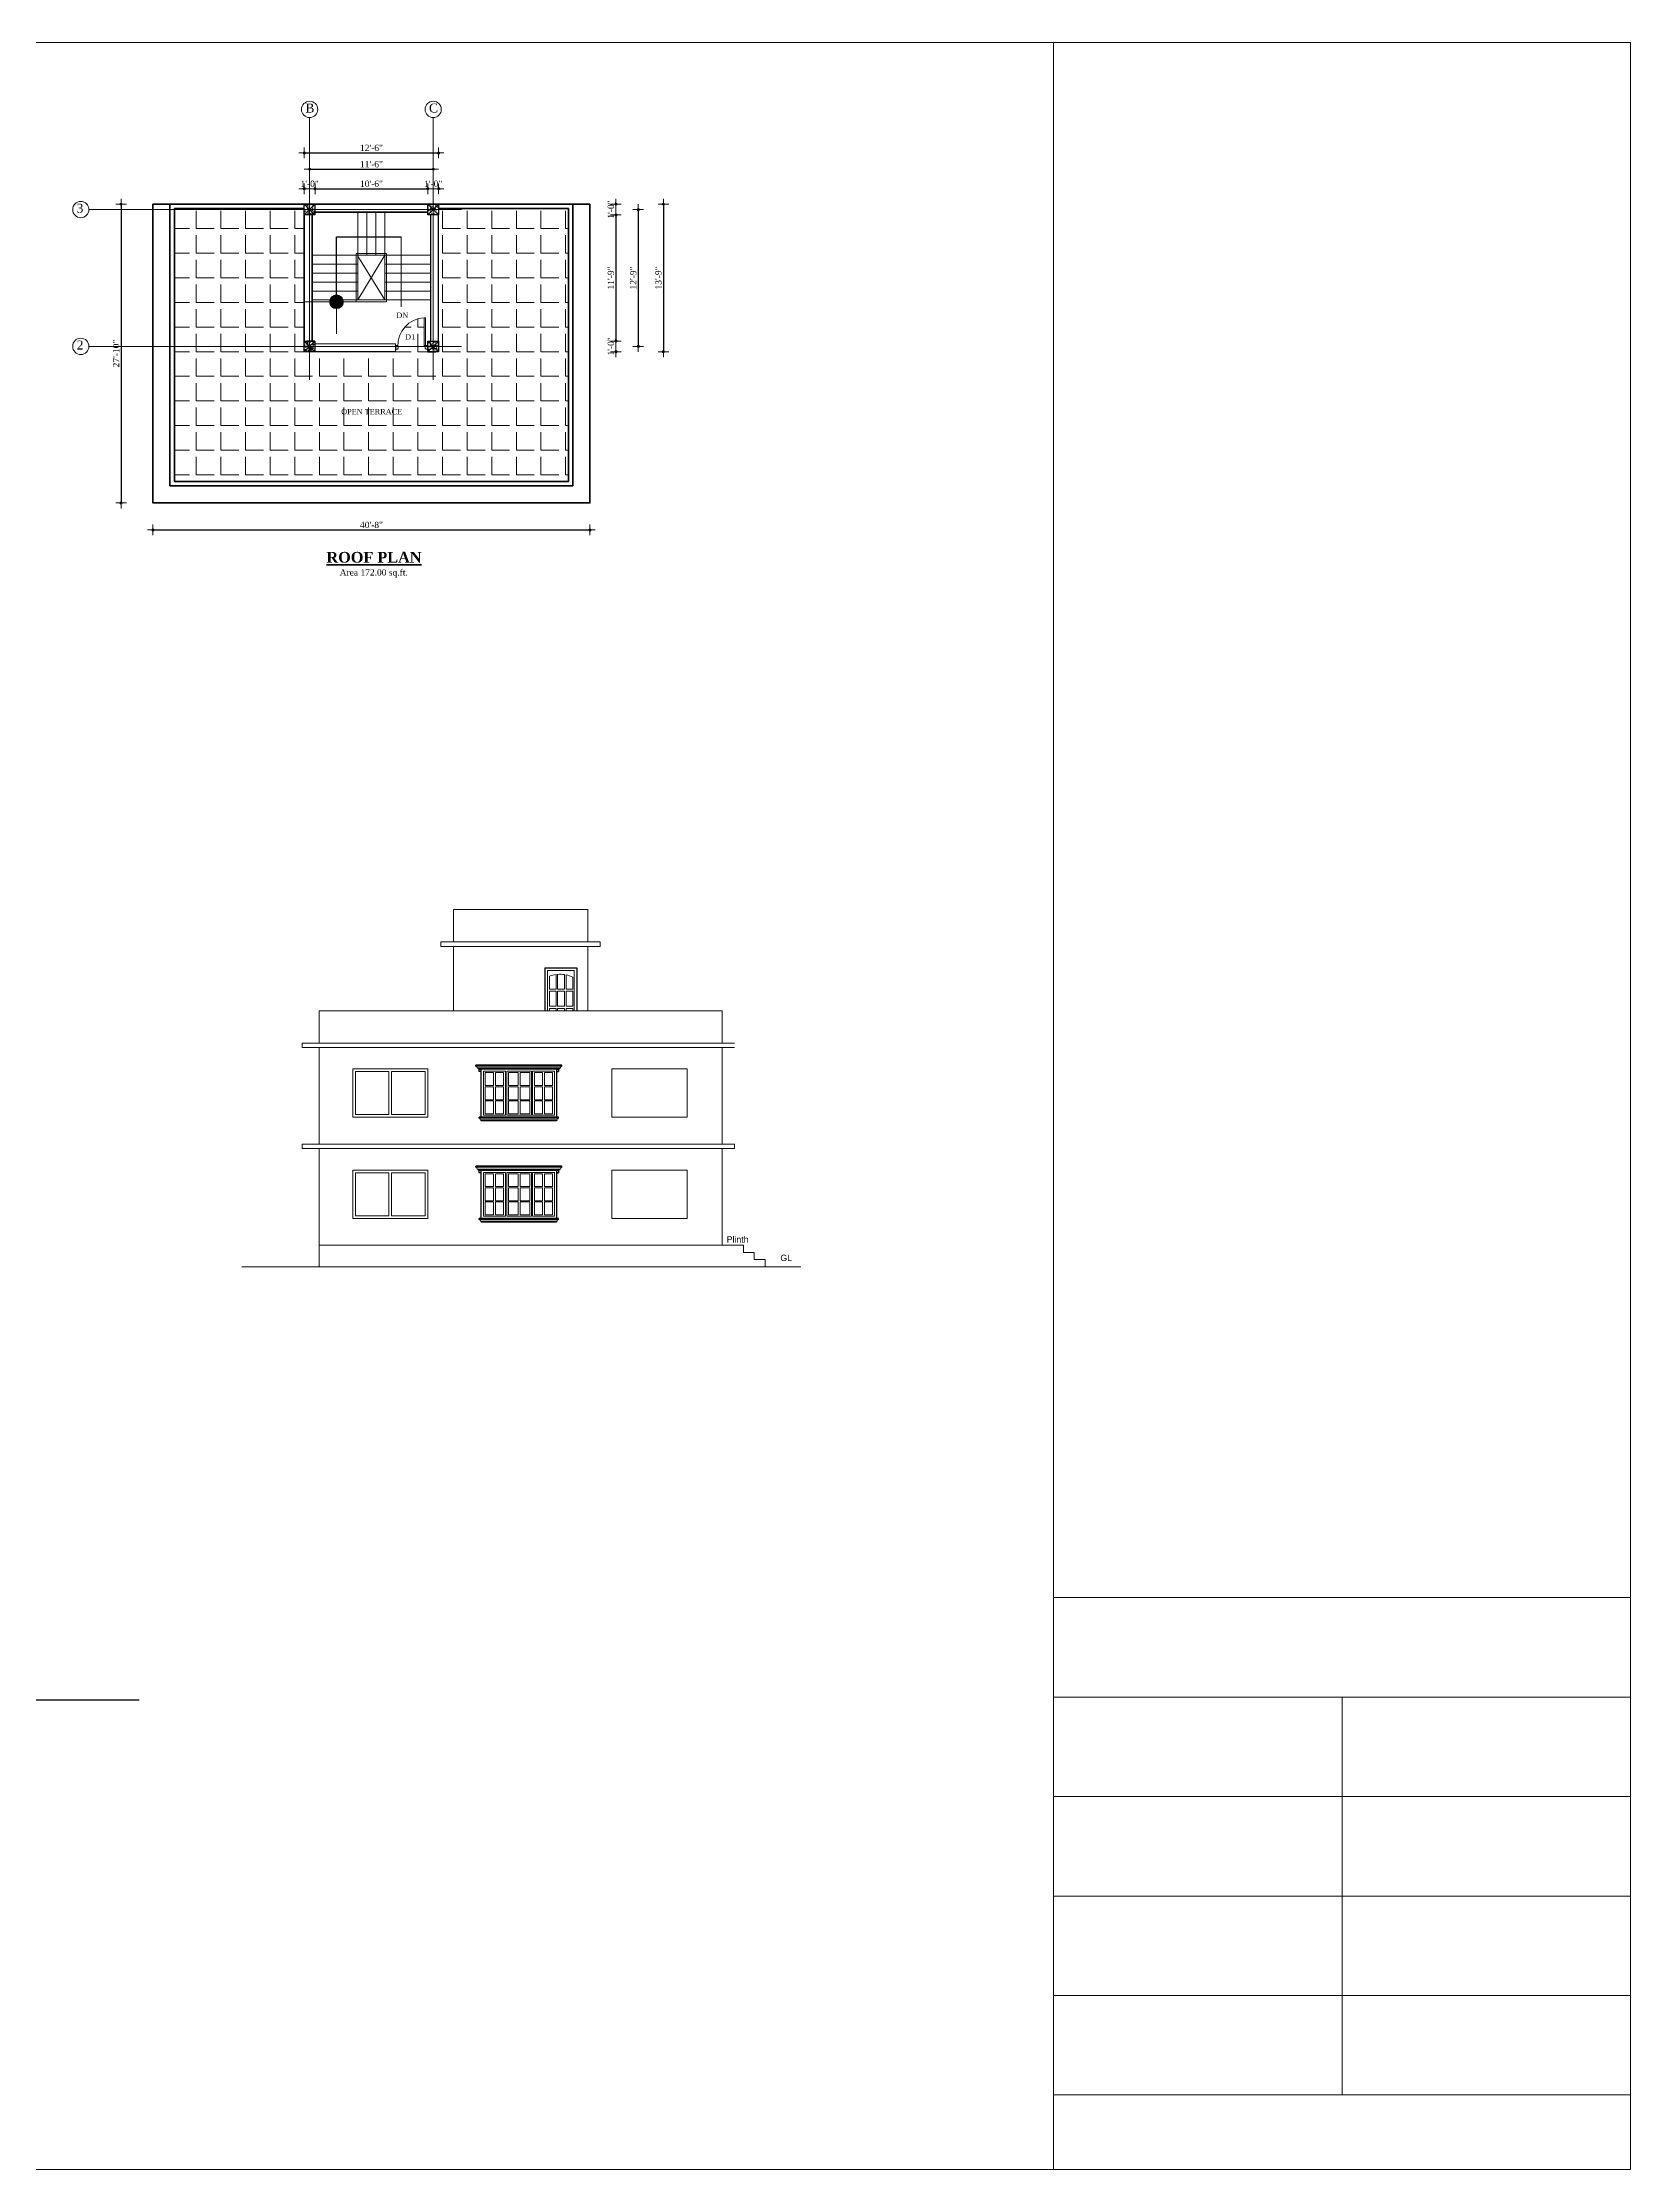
# Model space of a CAD drawing. Header units: feet. Extents: x 28652 to 66086, y -6769 to -640.
# Drawn here: x 64313 to 66086, y -3067 to -691 of the extents above; entities that cross this region are included whole.
import ezdxf

# ---------------------------------------------------------------- set-up
doc = ezdxf.new("R2010")
doc.units = ezdxf.units.FT
doc.header["$LTSCALE"] = 50
doc.header["$MEASUREMENT"] = 0
doc.header["$PDMODE"] = 34
for name, color, linetype, lineweight in [('CORNICE', 150, 'Continuous', 9), ('DIMENSION', 142, 'Continuous', 13), ('DOOR ELEVATION', 21, 'Continuous', 15), ('elevation', 201, 'Continuous', 30), ('HACTH', 8, 'Continuous', 13), ('SES- Door&Window', 21, 'Continuous', 15), ('SES-DIMENSION', 142, 'Continuous', 13), ('SES-Elevation', 4, 'Continuous', 15), ('SES-HACTH', 8, 'Continuous', 13), ('SES-Leader', 2, 'Continuous', 15), ('SES-REBARS', 1, 'Continuous', 40), ('SES-Set Back Line', 2, 'Continuous', 15), ('SES-Staircase', 134, 'Continuous', 13), ('SES-TEXT', 3, 'Continuous', 20), ('SES-TitleText', 7, 'Continuous', 40), ('SES-Wall Plan', 6, 'Continuous', 30), ('WINDOW FRAME', 102, 'Continuous', 15)]:
    doc.layers.add(name, color=color, linetype=linetype, lineweight=lineweight)
doc.layers.add('Layer 1', color=7, linetype='Continuous')
doc.styles.add('7 INCH', font='times.ttf', dxfattribs={"height": 7})
doc.styles.add('SES-ARAIL', font='times.ttf', dxfattribs={"height": 6})
doc.styles.add('SES-Title Text', font='times.ttf', dxfattribs={"height": 10})
doc.styles.get("Standard").update_dxf_attribs({"font": 'arial.ttf'})
doc.dimstyles.new('7 INCH', dxfattribs={"dimscale": 0, "dimtxt": 7, "dimasz": 1, "dimexe": 2, "dimexo": 9, "dimgap": 2, "dimtad": 1, "dimdec": 0, "dimzin": 3, "dimdsep": 46, "dimlunit": 4, "dimtxsty": '7 INCH', "dimblk": 'DIM', "dimcen": 3, "dimdle": 3, "dimse1": 1, "dimse2": 1, "dimclrd": 256, "dimclre": 256, "dimclrt": 7, "dimadec": 1, "dimazin": 2, "dimtfac": 1, "dimtdec": 0, "dimtix": 1, "dimtofl": 0, "dimtmove": 2, "dimatfit": 3, "dimldrblk": 'DIM', "dimfxl": 2, "dimfrac": 2, "dimtolj": 2, "dimtzin": 0, "dimarcsym": 0})

# ---------------------------------------------------------------- blocks, each defined once
blk = doc.blocks.new('c11')
at = {"layer": 'SES-HACTH', "linetype": 'ByBlock'}
h = blk.add_hatch(dxfattribs=at)
h.set_pattern_fill('AR-CONC', color=256)
h.set_pattern_definition([(50, (-20422.33, 19414.4167), (7.1726018, -0.6275213), [0.75, -8.25]), (355, (-20422.33, 19414.417), (-1.3875133, 7.5219213), [0.6, -6.6]), (100.451444, (-20421.732, 19414.3644), (5.7850885, 6.8943999), [0.637402, -7.0114211]), (46.1842, (-20422.33, 19416.417), (10.6724133, -1.6551928), [1.125, -12.375]), (96.635635, (-20421.441, 19416.279), (9.3466195, 9.741186), [0.9561034, -10.5171376]), (351.184164, (-20422.33, 19416.417), (9.3466195, 9.741186), [0.9, -9.9]), (21, (-20421.33, 19415.9167), (5.9690705, -4.0261889), [0.75, -8.25]), (326, (-20421.33, 19415.917), (2.4331533, 7.2515005), [0.6, -6.6]), (71.451445, (-20420.8325, 19415.581), (8.4022238, 3.2253115), [0.6374019, -7.0114211]), (37.5, (-20422.33, 19414.4167), (0.12159855, 3.32893854), [0, -6.52, 0, -6.7, 0, -6.625]), (7.5, (-20422.33, 19414.4167), (2.63069537, 3.9441171), [0, -3.82, 0, -6.37, 0, -2.525]), (327.5, (-20424.56, 19414.4167), (5.33822436, -0.22554872), [0, -2.5, 0, -7.8, 0, -10.35]), (317.5, (-20425.56, 19414.4167), (5.8318617, 1.0010498), [0, -3.25, 0, -5.18, 0, -7.35])])
h.paths.add_polyline_path([(-6, 6), (-6, -6), (6, -6), (6, 6)])
for p, q in [((-6, 6), (6, -6)), ((6, 6), (-6, -6))]:
    blk.add_line(p, q, dxfattribs=at)
at = {"layer": 'SES-Wall Plan', "linetype": 'ByBlock'}
blk.add_lwpolyline([(-6, 6), (6, 6), (6, -6), (-6, -6)], close=True, dxfattribs=at)
blk = doc.blocks.new('DIM')
at = {"layer": 'DIMENSION'}
h = blk.add_hatch(color=256, dxfattribs=at)
h.paths.add_polyline_path([(0, 1.28), (0, 0), (1.28, 0, 0.414214)])
h.paths.add_polyline_path([(1.28, 0), (0, 0), (0, -1.28, 0.414214)])
h.paths.add_polyline_path([(0, 0), (-1.28, 0, 0.414214), (0, -1.28)])
h.paths.add_polyline_path([(0, 1.28, 0.414214), (-1.28, 0), (0, 0)])
for p, q in [((0, 6), (0, -6)), ((-6, 0), (6, 0))]:
    blk.add_line(p, q, dxfattribs=at)
blk.add_circle((0, 0), 1.28, dxfattribs=at)
blk = doc.blocks.new('3ls')
at = {"layer": 'SES- Door&Window'}
for p, q in [((-36, -2.5), (-34, -2.5)), ((-36, -6.5), (-33.5, -6.5)), ((-34, -2.5), (-33, -3.5)), ((-33.5, -6.5), (-33.5, -5)), ((-33.5, -5), (-33, -5)), ((-33, -5), (-33, -3.5)), ((-2, -2.5), (-3, -3.5)), ((-3, -5), (-3, -3.5)), ((-2.5, -5), (-3, -5)), ((-2.5, -6.5), (-2.5, -5)), ((0, -6.5), (-2.5, -6.5)), ((0, -2.5), (-2, -2.5))]:
    blk.add_line(p, q, dxfattribs=at)
blk.add_lwpolyline([(-2.5, -6.5), (-2.5, -37.5), (-4, -37.5), (-4, -6.5)], close=True, dxfattribs=at)
blk.add_arc((-2.5, -6.5), 31, 177.2298, 267.2298, dxfattribs=at)
at = {"layer": 'SES-Wall Plan', "color": 6, "ltscale": 2}
for p, q in [((-36, -6.5), (-36, -1.5)), ((0, -6.5), (0, -1.5))]:
    blk.add_line(p, q, dxfattribs=at)
blk = doc.blocks.new('*D1710')
at = {"layer": 'Defpoints', "color": 0, "transparency": 16777216}
for p in [(64617, -854.2), (64605, -871.4), (64617, -871.4)]:
    blk.add_point(p, dxfattribs=at)
at = {"layer": 'SES-DIMENSION', "lineweight": -2, "transparency": 16777216}
for p, q in [((64604, -854.2), (64603, -854.2)), ((64618, -854.2), (64619, -854.2))]:
    blk.add_line(p, q, dxfattribs=at)
blk.add_blockref('DIM', (64605, -854.2), dxfattribs=at)
at = {"layer": 'SES-DIMENSION', "lineweight": -2, "transparency": 16777216, "rotation": 180}
blk.add_blockref('DIM', (64617, -854.2), dxfattribs=at)
at = {"layer": 'SES-DIMENSION', "color": 7, "transparency": 16777216, "insert": (64611, -848.6), "char_height": 7, "attachment_point": 5, "style": '7 INCH'}
blk.add_mtext('\\A2;1\'-0"', dxfattribs=at)
blk = doc.blocks.new('*D1711')
at = {"layer": 'Defpoints', "color": 0, "transparency": 16777216}
for p in [(64743, -854.2), (64617, -871.4), (64743, -871.4)]:
    blk.add_point(p, dxfattribs=at)
at = {"layer": 'SES-DIMENSION', "lineweight": -2, "transparency": 16777216}
blk.add_line((64618, -854.2), (64742, -854.2), dxfattribs=at)
at = {"layer": 'SES-DIMENSION', "lineweight": -2, "transparency": 16777216, "rotation": 180}
blk.add_blockref('DIM', (64617, -854.2), dxfattribs=at)
at = {"layer": 'SES-DIMENSION', "lineweight": -2, "transparency": 16777216}
blk.add_blockref('DIM', (64743, -854.2), dxfattribs=at)
at = {"layer": 'SES-DIMENSION', "color": 7, "transparency": 16777216, "insert": (64680, -848.6), "char_height": 7, "attachment_point": 5, "style": '7 INCH'}
blk.add_mtext('\\A2;10\'-6"', dxfattribs=at)
blk = doc.blocks.new('*D1712')
at = {"layer": 'Defpoints', "color": 0, "transparency": 16777216}
for p in [(64755, -854.2), (64743, -871.4), (64755, -871.4)]:
    blk.add_point(p, dxfattribs=at)
at = {"layer": 'SES-DIMENSION', "lineweight": -2, "transparency": 16777216}
for p, q in [((64742, -854.2), (64741, -854.2)), ((64756, -854.2), (64757, -854.2))]:
    blk.add_line(p, q, dxfattribs=at)
blk.add_blockref('DIM', (64743, -854.2), dxfattribs=at)
at = {"layer": 'SES-DIMENSION', "lineweight": -2, "transparency": 16777216, "rotation": 180}
blk.add_blockref('DIM', (64755, -854.2), dxfattribs=at)
at = {"layer": 'SES-DIMENSION', "color": 7, "transparency": 16777216, "insert": (64749, -848.6), "char_height": 7, "attachment_point": 5, "style": '7 INCH'}
blk.add_mtext('\\A2;1\'-0"', dxfattribs=at)
blk = doc.blocks.new('*D1713')
at = {"layer": 'Defpoints', "color": 0, "transparency": 16777216}
for p in [(64749, -832.3), (64611, -871.4), (64749, -871.4)]:
    blk.add_point(p, dxfattribs=at)
at = {"layer": 'SES-DIMENSION', "lineweight": -2, "transparency": 16777216}
blk.add_line((64612, -832.3), (64748, -832.3), dxfattribs=at)
at = {"layer": 'SES-DIMENSION', "lineweight": -2, "transparency": 16777216, "rotation": 180}
blk.add_blockref('DIM', (64611, -832.3), dxfattribs=at)
at = {"layer": 'SES-DIMENSION', "lineweight": -2, "transparency": 16777216}
blk.add_blockref('DIM', (64749, -832.3), dxfattribs=at)
at = {"layer": 'SES-DIMENSION', "color": 7, "transparency": 16777216, "insert": (64680, -826.8), "char_height": 7, "attachment_point": 5, "style": '7 INCH'}
blk.add_mtext('\\A2;11\'-6"', dxfattribs=at)
blk = doc.blocks.new('*D1714')
at = {"layer": 'Defpoints', "color": 0, "transparency": 16777216}
for p in [(64755, -814.1), (64605, -871.4), (64755, -871.4)]:
    blk.add_point(p, dxfattribs=at)
at = {"layer": 'SES-DIMENSION', "lineweight": -2, "transparency": 16777216}
blk.add_line((64606, -814.1), (64754, -814.1), dxfattribs=at)
at = {"layer": 'SES-DIMENSION', "lineweight": -2, "transparency": 16777216, "rotation": 180}
blk.add_blockref('DIM', (64605, -814.1), dxfattribs=at)
at = {"layer": 'SES-DIMENSION', "lineweight": -2, "transparency": 16777216}
blk.add_blockref('DIM', (64755, -814.1), dxfattribs=at)
at = {"layer": 'SES-DIMENSION', "color": 7, "transparency": 16777216, "insert": (64680, -808.6), "char_height": 7, "attachment_point": 5, "style": '7 INCH'}
blk.add_mtext('\\A2;12\'-6"', dxfattribs=at)
blk = doc.blocks.new('*D1715')
at = {"layer": 'Defpoints', "color": 0, "transparency": 16777216}
for p in [(64755, -871.4), (64755, -883.4), (64953, -883.4)]:
    blk.add_point(p, dxfattribs=at)
at = {"layer": 'SES-DIMENSION', "lineweight": -2, "transparency": 16777216}
for p, q in [((64953, -870.4), (64953, -869.4)), ((64953, -884.4), (64953, -885.4))]:
    blk.add_line(p, q, dxfattribs=at)
for p, rotation in [((64953, -871.4), 270), ((64953, -883.4), 90)]:
    blk.add_blockref('DIM', p, dxfattribs=dict(at, rotation=rotation))
at = {"layer": 'SES-DIMENSION', "color": 7, "transparency": 16777216, "insert": (64947.4, -877.4), "char_height": 7, "attachment_point": 5, "rotation": 90, "style": '7 INCH'}
blk.add_mtext('\\A2;1\'-0"', dxfattribs=at)
blk = doc.blocks.new('*D1716')
at = {"layer": 'Defpoints', "color": 0, "transparency": 16777216}
for p in [(64755, -883.4), (64752, -1024.3), (64953, -1024.3)]:
    blk.add_point(p, dxfattribs=at)
at = {"layer": 'SES-DIMENSION', "lineweight": -2, "transparency": 16777216}
blk.add_line((64953, -884.4), (64953, -1023.3), dxfattribs=at)
for p, rotation in [((64953, -883.4), 90), ((64953, -1024.3), 270)]:
    blk.add_blockref('DIM', p, dxfattribs=dict(at, rotation=rotation))
at = {"layer": 'SES-DIMENSION', "color": 7, "transparency": 16777216, "insert": (64947.4, -953.9), "char_height": 7, "attachment_point": 5, "rotation": 90, "style": '7 INCH'}
blk.add_mtext('\\A2;11\'-9"', dxfattribs=at)
blk = doc.blocks.new('*D1717')
at = {"layer": 'Defpoints', "color": 0, "transparency": 16777216}
for p in [(64752, -1024.3), (64752, -1036.3), (64953, -1036.3)]:
    blk.add_point(p, dxfattribs=at)
at = {"layer": 'SES-DIMENSION', "lineweight": -2, "transparency": 16777216}
for p, q in [((64953, -1023.3), (64953, -1022.3)), ((64953, -1037.3), (64953, -1038.3))]:
    blk.add_line(p, q, dxfattribs=at)
for p, rotation in [((64953, -1024.3), 270), ((64953, -1036.3), 90)]:
    blk.add_blockref('DIM', p, dxfattribs=dict(at, rotation=rotation))
at = {"layer": 'SES-DIMENSION', "color": 7, "transparency": 16777216, "insert": (64947.4, -1030.3), "char_height": 7, "attachment_point": 5, "rotation": 90, "style": '7 INCH'}
blk.add_mtext('\\A2;1\'-0"', dxfattribs=at)
blk = doc.blocks.new('*D1718')
at = {"layer": 'Defpoints', "color": 0, "transparency": 16777216}
for p in [(64755, -877.4), (64755, -1030.3), (64978, -1030.3)]:
    blk.add_point(p, dxfattribs=at)
at = {"layer": 'SES-DIMENSION', "lineweight": -2, "transparency": 16777216}
blk.add_line((64978, -878.4), (64978, -1029.3), dxfattribs=at)
for p, rotation in [((64978, -877.4), 90), ((64978, -1030.3), 270)]:
    blk.add_blockref('DIM', p, dxfattribs=dict(at, rotation=rotation))
at = {"layer": 'SES-DIMENSION', "color": 7, "transparency": 16777216, "insert": (64972.4, -953.9), "char_height": 7, "attachment_point": 5, "rotation": 90, "style": '7 INCH'}
blk.add_mtext('\\A2;12\'-9"', dxfattribs=at)
blk = doc.blocks.new('*D1719')
at = {"layer": 'Defpoints', "color": 0, "transparency": 16777216}
for p in [(64755, -871.4), (64755, -1036.3), (65006.1, -1036.3)]:
    blk.add_point(p, dxfattribs=at)
at = {"layer": 'SES-DIMENSION', "lineweight": -2, "transparency": 16777216}
blk.add_line((65006.1, -872.4), (65006.1, -1035.3), dxfattribs=at)
for p, rotation in [((65006.1, -871.4), 90), ((65006.1, -1036.3), 270)]:
    blk.add_blockref('DIM', p, dxfattribs=dict(at, rotation=rotation))
at = {"layer": 'SES-DIMENSION', "color": 7, "transparency": 16777216, "insert": (65000.5, -953.9), "char_height": 7, "attachment_point": 5, "rotation": 90, "style": '7 INCH'}
blk.add_mtext('\\A2;13\'-9"', dxfattribs=at)
blk = doc.blocks.new('*D1720')
at = {"layer": 'Defpoints', "color": 0, "transparency": 16777216}
for p in [(64436, -871.4), (64400.4, -1205.2), (64436, -1205.2)]:
    blk.add_point(p, dxfattribs=at)
at = {"layer": 'SES-DIMENSION', "lineweight": -2, "transparency": 16777216}
blk.add_line((64400.4, -872.4), (64400.4, -1204.2), dxfattribs=at)
for p, rotation in [((64400.4, -871.4), 90), ((64400.4, -1205.2), 270)]:
    blk.add_blockref('DIM', p, dxfattribs=dict(at, rotation=rotation))
at = {"layer": 'SES-DIMENSION', "color": 7, "transparency": 16777216, "insert": (64394.8, -1038.3), "char_height": 7, "attachment_point": 5, "rotation": 90, "style": '7 INCH'}
blk.add_mtext('\\A2;27\'-10"', dxfattribs=at)
blk = doc.blocks.new('*D1721')
at = {"layer": 'Defpoints', "color": 0, "transparency": 16777216}
for p in [(64436, -1205.2), (64924, -1205.2), (64924, -1235.3)]:
    blk.add_point(p, dxfattribs=at)
at = {"layer": 'SES-DIMENSION', "lineweight": -2, "transparency": 16777216}
blk.add_line((64437, -1235.3), (64923, -1235.3), dxfattribs=at)
at = {"layer": 'SES-DIMENSION', "lineweight": -2, "transparency": 16777216, "rotation": 180}
blk.add_blockref('DIM', (64436, -1235.3), dxfattribs=at)
at = {"layer": 'SES-DIMENSION', "lineweight": -2, "transparency": 16777216}
blk.add_blockref('DIM', (64924, -1235.3), dxfattribs=at)
at = {"layer": 'SES-DIMENSION', "color": 7, "transparency": 16777216, "insert": (64680, -1229.8), "char_height": 7, "attachment_point": 5, "style": '7 INCH'}
blk.add_mtext('\\A2;40\'-8"', dxfattribs=at)
blk = doc.blocks.new('dfdsa')
at = {"layer": 'CORNICE'}
for p, q in [((59732.9, -14585.2), (59636.9, -14585.2)), ((59730.6, -14587.3), (59639.2, -14587.3)), ((59730.1, -14587.8), (59639.7, -14587.8)), ((59642.9, -14589), (59640.4, -14589)), ((59642.9, -14591), (59640.4, -14591)), ((59726.9, -14589), (59729.4, -14589)), ((59726.9, -14591), (59729.4, -14591)), ((59729.2, -14643.5), (59640.6, -14643.5)), ((59726.9, -14645.5), (59642.9, -14645.5))]:
    blk.add_line(p, q, dxfattribs=at)
at = {"layer": 'elevation', "linetype": 'Continuous'}
for p, q in [((59732.9, -14584.2), (59636.9, -14584.2)), ((59636.9, -14585.2), (59636.9, -14584.2)), ((59636.9, -14585.2), (59636.9, -14584.2)), ((59639.2, -14587.3), (59639.2, -14587.8)), ((59639.7, -14587.8), (59639.2, -14587.8)), ((59639.7, -14587.8), (59639.7, -14588.5)), ((59640.4, -14588.5), (59639.7, -14588.5)), ((59640.4, -14588.5), (59640.4, -14591.5)), ((59640.4, -14588.5), (59729.4, -14588.5)), ((59729.4, -14588.5), (59730.1, -14588.5)), ((59729.4, -14588.5), (59729.4, -14591.5)), ((59730.1, -14587.8), (59730.6, -14587.8)), ((59730.1, -14587.8), (59730.1, -14588.5)), ((59730.6, -14587.3), (59730.6, -14587.8)), ((59732.9, -14585.2), (59732.9, -14584.2)), ((59732.9, -14585.2), (59732.9, -14584.2)), ((59642.9, -14591.5), (59640.4, -14591.5)), ((59726.9, -14591.5), (59729.4, -14591.5)), ((59640.6, -14643.5), (59640.6, -14642.5)), ((59729.2, -14642.5), (59640.6, -14642.5)), ((59642.9, -14645.5), (59642.9, -14646.5)), ((59726.9, -14646.5), (59642.9, -14646.5)), ((59726.9, -14645.5), (59726.9, -14646.5)), ((59729.2, -14643.5), (59729.2, -14642.5))]:
    blk.add_line(p, q, dxfattribs=at)
blk.add_lwpolyline([(59642.9, -14588.5), (59726.9, -14588.5), (59726.9, -14642.5), (59642.9, -14642.5)], close=True, dxfattribs=at)
for centre, start, end in [((59636.6, -14586.5), 11.637, 78.363), ((59639.2, -14586), 191.637, 270), ((59730.6, -14586), 270, 348.363), ((59733.2, -14586.5), 101.637, 168.363), ((59640.4, -14644.8), 11.637, 78.363), ((59642.9, -14644.2), 191.637, 270), ((59726.9, -14644.2), 270, 348.363), ((59729.4, -14644.8), 101.637, 168.363)]:
    blk.add_arc(centre, 1.29, start, end, dxfattribs=at)
at = {"layer": 'HACTH', "ltscale": 2}
for points in [[(59647.4, -14592.5), (59656.5, -14592.5), (59656.5, -14606.9), (59647.4, -14606.9)], [(59647.4, -14608.3), (59656.5, -14608.3), (59656.5, -14622.8), (59647.4, -14622.8)], [(59658.8, -14592.5), (59667.9, -14592.5), (59667.9, -14606.9), (59658.8, -14606.9)], [(59658.8, -14608.3), (59667.9, -14608.3), (59667.9, -14622.8), (59658.8, -14622.8)], [(59673.3, -14592.5), (59684.2, -14592.5), (59684.2, -14606.9), (59673.3, -14606.9)], [(59673.3, -14608.3), (59684.2, -14608.3), (59684.2, -14622.8), (59673.3, -14622.8)], [(59686.4, -14592.5), (59697.3, -14592.5), (59697.3, -14606.9), (59686.4, -14606.9)], [(59686.4, -14608.3), (59697.3, -14608.3), (59697.3, -14622.8), (59686.4, -14622.8)], [(59702.3, -14592.5), (59711.4, -14592.5), (59711.4, -14606.9), (59702.3, -14606.9)], [(59702.3, -14608.3), (59711.4, -14608.3), (59711.4, -14622.8), (59702.3, -14622.8)], [(59713.6, -14592.5), (59722.7, -14592.5), (59722.7, -14606.9), (59713.6, -14606.9)], [(59713.6, -14608.3), (59722.7, -14608.3), (59722.7, -14622.8), (59713.6, -14622.8)], [(59647.4, -14624.1), (59656.5, -14624.1), (59656.5, -14638.5), (59647.4, -14638.5)], [(59658.8, -14624.1), (59667.9, -14624.1), (59667.9, -14638.5), (59658.8, -14638.5)], [(59673.3, -14624.1), (59684.2, -14624.1), (59684.2, -14638.5), (59673.3, -14638.5)], [(59686.4, -14624.1), (59697.3, -14624.1), (59697.3, -14638.5), (59686.4, -14638.5)], [(59702.3, -14624.1), (59711.4, -14624.1), (59711.4, -14638.5), (59702.3, -14638.5)], [(59713.6, -14624.1), (59722.7, -14624.1), (59722.7, -14638.5), (59713.6, -14638.5)]]:
    blk.add_lwpolyline(points, close=True, dxfattribs=at)
at = {"layer": 'WINDOW FRAME'}
for points in [[(59645.4, -14591), (59669.9, -14591), (59669.9, -14640), (59645.4, -14640)], [(59671.4, -14591), (59698.9, -14591), (59698.9, -14640), (59671.4, -14640)], [(59700.2, -14591), (59724.7, -14591), (59724.7, -14640), (59700.2, -14640)]]:
    blk.add_lwpolyline(points, close=True, dxfattribs=at)
blk = doc.blocks.new('sdfhdfgb')
at = {"layer": 'SES-DIMENSION'}
for p, q in [((7509.3, -24772.7), (10873.3, -24772.7)), ((10229, -24772.7), (10229, -27148.7)), ((10873.3, -24772.7), (10873.3, -27148.7)), ((10229, -26509.9), (10873.3, -26509.9)), ((10229, -26621), (10873.3, -26621)), ((10551.2, -26621), (10551.2, -27065.4)), ((10229, -26732.1), (10873.3, -26732.1)), ((10229, -26843.2), (10873.3, -26843.2)), ((10229, -26954.3), (10873.3, -26954.3)), ((10229, -27065.4), (10873.3, -27065.4)), ((10873.3, -27148.7), (7509.3, -27148.7))]:
    blk.add_line(p, q, dxfattribs=at)

msp = doc.modelspace()

# ---------------------------------------------------------------- hatches: boundary and pattern name
at = {"layer": 'HACTH', "transparency": 33554483}
h = msp.add_hatch(dxfattribs=at)
h.set_pattern_fill('ANGLE', color=256, scale=100)
h.set_pattern_definition([(0, (46994.331, 21816.288), (0, 27.5), [20, -7.5]), (90, (46994.331, 21816.288), (-27.5, 2e-15), [20, -7.5])])
h.paths.add_polyline_path([(64899.95, -876.41), (64754.95, -876.41), (64754.95, -883.41), (64754.95, -1024.3), (64754.95, -1036.3), (64742.95, -1036.3), (64742.95, -1033.34), (64740.95, -1033.34), (64739.95, -1032.34), (64739.95, -1030.84), (64740.45, -1029.34), (64738.95, -1029.34), (64738.95, -998.34, 0.4001222), (64709.41, -1029.34), (64709.45, -1029.34), (64709.45, -1030.84), (64709.95, -1030.84), (64709.95, -1032.34), (64708.95, -1033.34), (64706.95, -1033.34), (64706.95, -1034.34), (64706.95, -1036.3), (64616.95, -1036.3), (64607.95, -1036.3), (64604.95, -1036.3), (64604.95, -1024.3), (64604.95, -883.41), (64604.95, -876.41), (64459.95, -876.41), (64459.95, -1181.19), (64616.95, -1181.19), (64899.95, -1181.19)])
h.paths.add_polyline_path([(64644.72, -1107.84), (64713.5, -1107.84), (64713.5, -1098.64), (64644.72, -1098.64)], flags=24)
h.paths.add_polyline_path([(64717.55, -1026.15), (64731.38, -1026.15), (64731.38, -1013.34), (64717.55, -1013.34)], flags=24)

# ---------------------------------------------------------------- linework, layer by layer
at = {"layer": 'DIMENSION', "ltscale": 2}
for points in [[(64886.45, -1731.97), (64886.45, -1748.46), (64878.72, -1748.46), (64878.72, -1733.85)], [(64895.72, -1732.09), (64895.72, -1748.46), (64887.99, -1748.46), (64887.99, -1731.81)], [(64905.07, -1734.89), (64905.07, -1748.46), (64897.34, -1748.46), (64897.34, -1732.37)], [(64878.72, -1772.49), (64878.72, -1770.07), (64886.45, -1770.07), (64886.45, -1772.49)], [(64887.99, -1772.49), (64887.99, -1770.07), (64895.72, -1770.07), (64895.72, -1772.49)], [(64897.34, -1772.49), (64897.34, -1770.07), (64905.07, -1770.07), (64905.07, -1772.49)]]:
    msp.add_lwpolyline(points, dxfattribs=at)
for points in [[(64878.72, -1750.75), (64886.45, -1750.75), (64886.45, -1767.48), (64878.72, -1767.48)], [(64887.99, -1750.75), (64895.72, -1750.75), (64895.72, -1767.48), (64887.99, -1767.48)], [(64897.34, -1750.75), (64905.07, -1750.75), (64905.07, -1767.48), (64897.34, -1767.48)]]:
    msp.add_lwpolyline(points, close=True, dxfattribs=at)
for start, end in [(97.02486, 110.35454), (81.48444, 94.44203), (65.11157, 78.73634)]:
    msp.add_arc((64890.64, -1765.98), 34.27, start, end, dxfattribs=at)
at = {"layer": 'DOOR ELEVATION'}
for p, q in [((64876.57, -1727.49), (64876.57, -1772.49)), ((64876.57, -1727.49), (64906.57, -1727.49)), ((64906.57, -1727.49), (64906.57, -1772.49))]:
    msp.add_line(p, q, dxfattribs=at)
at = {"layer": 'elevation'}
for p, q in [((64873.57, -1724.49), (64873.57, -1772.49)), ((64873.57, -1724.49), (64909.57, -1724.49)), ((64909.57, -1724.49), (64909.57, -1772.49))]:
    msp.add_line(p, q, dxfattribs=at)
at = {"layer": 'Layer 1'}
msp.add_line((63791.01, -2542.16), (64420.51, -2542.16), dxfattribs=at)
at = {"layer": 'SES-DIMENSION'}
for p, q in [((64706.95, -1027.3), (64706.95, -1036.3)), ((64742.95, -1024.3), (64742.95, -1036.3))]:
    msp.add_line(p, q, dxfattribs=at)
at = {"layer": 'SES-DIMENSION', "linetype": 'ByBlock'}
msp.add_lwpolyline([(64713.3, -907.92), (64713.3, -986.06)], dxfattribs=at)
at = {"layer": 'SES-DIMENSION'}
for points in [[(64616.95, -1027.3), (64706.95, -1027.3)], [(64616.95, -1036.3), (64706.95, -1036.3)]]:
    msp.add_lwpolyline(points, dxfattribs=at)
for centre in [(64610.95, -765.56), (64748.95, -765.56), (64355.4, -877.41), (64355.4, -1030.3)]:
    msp.add_circle(centre, 9.09, dxfattribs=at)
at = {"layer": 'SES-Elevation'}
for p, q in [((64771.57, -1659.49), (64921.57, -1659.49)), ((64771.57, -1659.49), (64771.57, -1695.49)), ((64921.57, -1659.49), (64921.57, -1695.49)), ((64757.57, -1695.49), (64935.57, -1695.49)), ((64757.57, -1695.49), (64757.57, -1700.49)), ((64757.57, -1700.49), (64935.57, -1700.49)), ((64771.57, -1700.49), (64771.57, -1772.49)), ((64921.57, -1700.49), (64921.57, -1772.49)), ((64935.57, -1695.49), (64935.57, -1700.49)), ((64621.57, -1772.49), (65071.57, -1772.49)), ((64621.57, -1772.49), (64621.57, -1808.49)), ((65071.57, -1772.49), (65071.57, -1808.49)), ((64602.57, -1808.49), (65085.57, -1808.49)), ((64602.57, -1808.49), (64602.57, -1813.49)), ((64602.57, -1813.49), (65085.57, -1813.49)), ((64621.57, -1813.49), (64621.57, -1921.49)), ((65071.57, -1813.49), (65071.57, -1921.49)), ((64659.07, -1837.49), (64743.07, -1837.49)), ((64659.07, -1837.49), (64659.07, -1891.49)), ((64662.07, -1840.49), (64699.57, -1840.49)), ((64662.07, -1840.49), (64662.07, -1888.49)), ((64699.57, -1840.49), (64699.57, -1888.49)), ((64702.57, -1840.49), (64740.07, -1840.49)), ((64702.57, -1840.49), (64702.57, -1888.49)), ((64740.07, -1840.49), (64740.07, -1888.49)), ((64743.07, -1837.49), (64743.07, -1891.49)), ((64802.57, -1837.49), (64886.57, -1837.49)), ((64802.57, -1837.49), (64802.57, -1891.49)), ((64886.57, -1837.49), (64886.57, -1891.49)), ((64948.57, -1837.49), (65032.57, -1837.49)), ((64948.57, -1837.49), (64948.57, -1891.49)), ((65032.57, -1837.49), (65032.57, -1891.49)), ((64659.07, -1891.49), (64743.07, -1891.49)), ((64662.07, -1888.49), (64699.57, -1888.49)), ((64702.57, -1888.49), (64740.07, -1888.49)), ((64802.57, -1891.49), (64886.57, -1891.49)), ((64948.57, -1891.49), (65032.57, -1891.49)), ((64602.57, -1921.49), (65085.57, -1921.49)), ((64602.57, -1921.49), (64602.57, -1926.49)), ((65085.57, -1921.49), (65085.57, -1926.49)), ((64602.57, -1926.49), (65085.57, -1926.49)), ((64621.57, -1926.49), (64621.57, -2058.49)), ((65071.57, -1926.49), (65071.57, -2034.49)), ((64659.07, -1950.49), (64743.07, -1950.49)), ((64659.07, -1950.49), (64659.07, -2004.49)), ((64662.07, -1953.49), (64699.57, -1953.49)), ((64662.07, -1953.49), (64662.07, -2001.49)), ((64699.57, -1953.49), (64699.57, -2001.49)), ((64702.57, -1953.49), (64740.07, -1953.49)), ((64702.57, -1953.49), (64702.57, -2001.49)), ((64740.07, -1953.49), (64740.07, -2001.49)), ((64743.07, -1950.49), (64743.07, -2004.49)), ((64802.57, -1950.49), (64886.57, -1950.49)), ((64802.57, -1950.49), (64802.57, -2004.49)), ((64886.57, -1950.49), (64886.57, -2004.49)), ((64948.57, -1950.49), (65032.57, -1950.49)), ((64948.57, -1950.49), (64948.57, -2004.49)), ((65032.57, -1950.49), (65032.57, -2004.49)), ((64659.07, -2004.49), (64743.07, -2004.49)), ((64662.07, -2001.49), (64699.57, -2001.49)), ((64702.57, -2001.49), (64740.07, -2001.49)), ((64802.57, -2004.49), (64886.57, -2004.49)), ((64948.57, -2004.49), (65032.57, -2004.49)), ((64621.57, -2034.49), (65095.57, -2034.49)), ((64535.23, -2058.49), (65159.73, -2058.49))]:
    msp.add_line(p, q, dxfattribs=at)
msp.add_lwpolyline([(65119.57, -2058.49), (65119.57, -2050.49), (65107.57, -2050.49), (65107.57, -2042.49), (65095.57, -2042.49), (65095.57, -2034.49), (65071.57, -2034.49)], dxfattribs=at)
at = {"layer": 'SES-REBARS', "color": 6, "linetype": 'ByBlock'}
for p, q in [((64604.95, -1024.3), (64604.95, -883.41)), ((64613.95, -1024.3), (64613.95, -880.41)), ((64607.95, -1024.3), (64616.95, -1024.3)), ((64742.95, -1036.3), (64751.95, -1036.3)), ((64904.95, -1186.19), (64454.95, -1186.19))]:
    msp.add_line(p, q, dxfattribs=at)
for points in [[(64616.95, -1205.19), (64923.95, -1205.19), (64923.95, -871.41), (64435.95, -871.41), (64435.95, -1205.19), (64616.95, -1205.19)], [(64904.95, -1186.19), (64904.95, -871.41), (64454.95, -871.41), (64454.95, -1186.19)], [(64604.95, -876.41), (64459.95, -876.41), (64459.95, -1181.19), (64899.95, -1181.19)], [(64899.95, -1181.19), (64899.95, -876.41), (64754.95, -876.41)], [(64742.95, -880.41), (64616.95, -880.41)]]:
    msp.add_lwpolyline(points, dxfattribs=at)
at = {"layer": 'SES-Set Back Line'}
for p, q in [((64610.95, -774.66), (64610.95, -1067.55)), ((64748.95, -774.66), (64748.95, -1067.55)), ((64780.47, -877.41), (64364.49, -877.41)), ((64780.47, -1030.3), (64364.49, -1030.3))]:
    msp.add_line(p, q, dxfattribs=at)
at = {"layer": 'SES-Staircase', "linetype": 'ByBlock'}
for p, q in [((64664.95, -880.41), (64664.95, -978.41)), ((64674.95, -880.41), (64674.95, -928.41)), ((64684.95, -880.41), (64684.95, -928.41)), ((64694.95, -880.41), (64694.95, -978.41)), ((64745.95, -928.41), (64613.95, -928.41)), ((64664.95, -938.41), (64613.95, -938.41)), ((64664.95, -948.41), (64613.95, -948.41)), ((64664.95, -978.41), (64694.95, -928.41)), ((64694.95, -978.41), (64664.95, -929.41)), ((64745.95, -938.41), (64694.95, -938.41)), ((64745.95, -948.41), (64694.95, -948.41)), ((64664.95, -958.41), (64613.95, -958.41)), ((64664.95, -968.41), (64613.95, -968.41)), ((64745.95, -958.41), (64694.95, -958.41)), ((64745.95, -968.41), (64694.95, -968.41)), ((64745.95, -978.41), (64613.95, -978.41))]:
    msp.add_line(p, q, dxfattribs=at)
for points in [[(64662.95, -980.41), (64696.95, -980.41), (64696.95, -926.41), (64662.95, -926.41)], [(64664.95, -978.41), (64694.95, -978.41), (64694.95, -928.41), (64664.95, -928.41)]]:
    msp.add_lwpolyline(points, close=True, dxfattribs=at)
at = {"layer": 'SES-Wall Plan', "linetype": 'ByBlock'}
for p, q in [((64745.95, -883.41), (64745.95, -1024.3)), ((64754.95, -1024.3), (64754.95, -883.41)), ((64706.95, -1036.3), (64607.95, -1036.3)), ((64742.95, -1024.3), (64751.95, -1024.3))]:
    msp.add_line(p, q, dxfattribs=at)

# ---------------------------------------------------------------- block references
at = {"layer": 'SES-DIMENSION'}
msp.add_blockref('sdfhdfgb', (55212.85, 24081.81), dxfattribs=at)
at = {"layer": 'SES-Elevation'}
for p in [(5159.68, 12751.01), (5159.68, 12638.01)]:
    msp.add_blockref('dfdsa', p, dxfattribs=at)
at = {"layer": 'SES-HACTH', "ltscale": 2, "xscale": -1, "rotation": 180}
msp.add_blockref('3ls', (64742.95, -1035.84), dxfattribs=at)
at = {"layer": 'SES-REBARS', "linetype": 'ByBlock'}
for p in [(64610.95, -877.41), (64748.95, -877.41), (64610.95, -1030.3), (64748.95, -1030.3)]:
    msp.add_blockref('c11', p, dxfattribs=at)

# ---------------------------------------------------------------- texts
at = {"layer": 'SES-Elevation', "char_height": 7, "attachment_point": 1}
for s, insert in [('Plinth', (65076.73, -2024.43)), ('GL', (65136.73, -2044.99))]:
    msp.add_mtext_dynamic_manual_height_columns(s, width=100.5, gutter_width=1, heights=[0], dxfattribs=dict(at, insert=insert))
at = {"layer": 'SES-TEXT', "ltscale": 2, "style": 'SES-ARAIL'}
for s, height, p in [('B', 10, (64606.28, -769.05)), ('C', 10, (64744.28, -769.05)), ('3', 10, (64350.72, -880.89)), ('DN', 6, (64707.88, -998.55)), ('2', 10, (64350.72, -1033.78)), ('OPEN TERRACE', 6, (64646.26, -1106.17))]:
    msp.add_text(s, height=height, dxfattribs=at).set_placement(p)
at = {"layer": 'SES-TEXT', "insert": (64728.8, -1022.73), "char_height": 6, "width": 44.2055, "attachment_point": 9, "style": 'SES-ARAIL'}
msp.add_mtext('D1', dxfattribs=at)
at = {"layer": 'SES-TitleText', "style": 'SES-ARAIL'}
msp.add_text('Area 172.00 sq.ft.', height=7, dxfattribs=at).set_placement((64644.52, -1286.27))
at = {"layer": 'SES-TitleText', "insert": (64629.73, -1259.86), "char_height": 12, "width": 233, "attachment_point": 1, "style": 'SES-Title Text'}
msp.add_mtext('{\\fTimes New Roman|b1|i0|c0|p18;\\LROOF PLAN}', dxfattribs=at)

# ---------------------------------------------------------------- dimensions: what is measured, and where the dimension line sits
at = {"layer": 'SES-DIMENSION'}
for base, p1, p2, picture, middle in [((64754.95, -814.13), (64604.95, -871.41), (64754.95, -871.41), '*D1714', (64679.95, -808.57)), ((64748.95, -832.35), (64610.95, -871.41), (64748.95, -871.41), '*D1713', (64679.95, -826.79)), ((64616.95, -854.19), (64604.95, -871.41), (64616.95, -871.41), '*D1710', (64610.95, -848.63)), ((64742.95, -854.19), (64616.95, -871.41), (64742.95, -871.41), '*D1711', (64679.95, -848.63)), ((64754.95, -854.19), (64742.95, -871.41), (64754.95, -871.41), '*D1712', (64748.95, -848.63)), ((64923.95, -1235.35), (64435.95, -1205.19), (64923.95, -1205.19), '*D1721', (64679.95, -1229.79))]:
    dim = msp.add_linear_dim(base=base, p1=p1, p2=p2, dimstyle='7 INCH', override={"dimscale": 1}, dxfattribs=at)
    dim.commit()
    dim.dimension.update_dxf_attribs({"geometry": picture, "text_midpoint": middle})
for base, p1, p2, picture, middle in [((64400.4, -1205.19), (64435.95, -871.41), (64435.95, -1205.19), '*D1720', (64394.83, -1038.3)), ((64952.99, -1024.3), (64754.95, -883.41), (64751.95, -1024.3), '*D1716', (64947.42, -953.85)), ((64952.99, -883.41), (64754.95, -871.41), (64754.95, -883.41), '*D1715', (64947.43, -877.41)), ((65006.06, -1036.3), (64754.95, -871.41), (64754.95, -1036.3), '*D1719', (65000.49, -953.85)), ((64977.99, -1030.3), (64754.95, -877.41), (64754.95, -1030.3), '*D1718', (64972.42, -953.85)), ((64952.99, -1036.3), (64751.95, -1024.3), (64751.95, -1036.3), '*D1717', (64947.43, -1030.3))]:
    dim = msp.add_linear_dim(base=base, p1=p1, p2=p2, angle=90, dimstyle='7 INCH', override={"dimscale": 1}, dxfattribs=at)
    dim.commit()
    dim.dimension.update_dxf_attribs({"geometry": picture, "text_midpoint": middle})

# ---------------------------------------------------------------- leaders
at = {"layer": 'SES-Leader', "linetype": 'ByBlock'}
msp.add_leader([(64640.95, -980.41), (64640.95, -907.92), (64713.3, -907.92)], dimstyle='7 INCH', override={"dimscale": 1, "dimasz": 6, "dimtad": 0}, dxfattribs=at)

doc.saveas('drawing.dxf')
